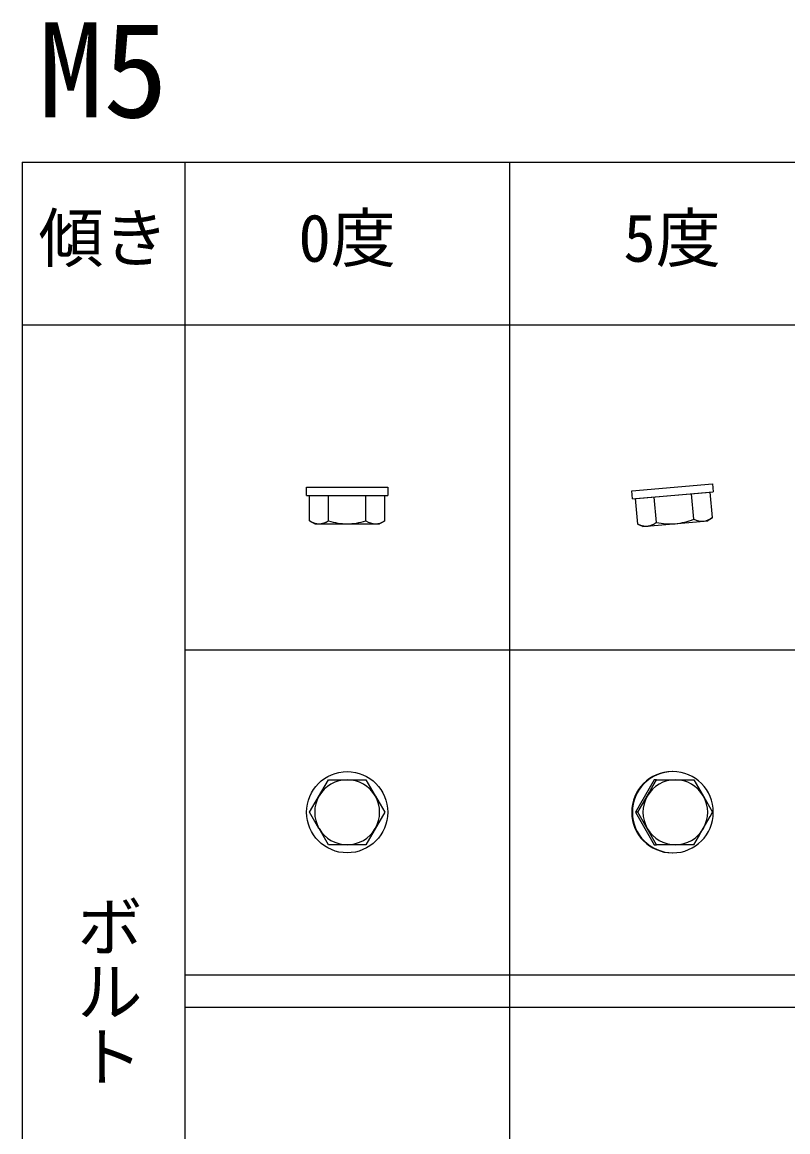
# Model space of a CAD drawing. Units: millimetres, scale not verified. Extents: x -390 to 390, y -260 to 278.
# Drawn here: x -390 to -295.8, y 140.7 to 277.2 of the extents above; entities that cross this region are included whole.
import ezdxf
from ezdxf.enums import TextEntityAlignment as Align

# ---------------------------------------------------------------- set-up
doc = ezdxf.new("R2010")
doc.units = ezdxf.units.MM
doc.header["$LTSCALE"] = 2
for name, color, linetype in [('0-0_0-0', 3, 'Continuous'), ('0-2_0-2', 3, 'Continuous'), ('0-3_0-3', 3, 'Continuous'), ('F-0_ 補助線', 4, 'Continuous')]:
    doc.layers.add(name, color=color, linetype=linetype)
doc.styles.add('@ＭＳ ゴシック', font='')
doc.styles.add('ＭＳ ゴシック', font='')
doc.styles.get('@ＭＳ ゴシック').set_extended_font_data('@MS Gothic')
doc.styles.get('ＭＳ ゴシック').set_extended_font_data('MS Gothic')

msp = doc.modelspace()

# ---------------------------------------------------------------- linework, layer by layer
at = {"layer": '0-0_0-0'}
for p, q in [((-345, 220), (-345, 219)), ((-305.019, 220.436), (-304.932, 219.44)), ((-355, 219), (-345, 219)), ((-354.619, 215.857), (-354.619, 219)), ((-354.619, 219), (-345.381, 219)), ((-352.309, 215.857), (-352.309, 219)), ((-347.69, 215.858), (-347.69, 219)), ((-345.381, 215.857), (-345.381, 219)), ((-314.894, 218.568), (-304.932, 219.44)), ((-314.514, 218.601), (-305.312, 219.406)), ((-314.24, 215.47), (-314.514, 218.601)), ((-311.939, 215.672), (-312.213, 218.803)), ((-307.338, 216.075), (-307.612, 219.205)), ((-305.038, 216.276), (-305.312, 219.406)), ((-354, 215.5), (-354.619, 215.857)), ((-345.381, 215.857), (-346, 215.5)), ((-313.593, 215.169), (-305.623, 215.866)), ((-305.038, 216.276), (-305.623, 215.866)), ((-354, 215.5), (-346, 215.5)), ((-313.593, 215.169), (-314.24, 215.47))]:
    msp.add_line(p, q, dxfattribs=at)
for points in [[(-355, 219), (-355, 220), (-345, 220)], [(-314.894, 218.568), (-314.981, 219.564), (-305.019, 220.436)], [(-354.619, 215.857), (-354.567, 215.828), (-354.515, 215.8), (-354.463, 215.772), (-354.437, 215.759), (-354.411, 215.746), (-354.385, 215.733), (-354.359, 215.721), (-354.332, 215.708), (-354.306, 215.696), (-354.28, 215.685), (-354.254, 215.674), (-354.227, 215.663), (-354.201, 215.652), (-354.152, 215.633), (-354.127, 215.624), (-354.102, 215.615), (-354.052, 215.598), (-354.028, 215.59), (-354.003, 215.582), (-353.978, 215.575), (-353.953, 215.568), (-353.928, 215.561), (-353.903, 215.555), (-353.878, 215.549), (-353.853, 215.543), (-353.828, 215.538), (-353.803, 215.533), (-353.778, 215.528), (-353.754, 215.524), (-353.729, 215.52), (-353.704, 215.517), (-353.68, 215.514), (-353.655, 215.51), (-353.63, 215.508), (-353.606, 215.506), (-353.588, 215.504), (-353.57, 215.503), (-353.552, 215.502), (-353.517, 215.501)], [(-353.517, 215.501), (-353.499, 215.5), (-353.482, 215.5), (-353.464, 215.5), (-353.446, 215.5), (-353.428, 215.5), (-353.41, 215.501), (-353.392, 215.502), (-353.374, 215.502), (-353.357, 215.504), (-353.321, 215.506), (-353.27, 215.511), (-353.246, 215.514), (-353.22, 215.517), (-353.195, 215.521), (-353.17, 215.525), (-353.145, 215.529), (-353.12, 215.534), (-353.094, 215.539), (-353.069, 215.545), (-353.044, 215.55), (-353.018, 215.557), (-352.993, 215.563), (-352.968, 215.57), (-352.942, 215.577), (-352.892, 215.592), (-352.842, 215.609), (-352.817, 215.618), (-352.766, 215.636), (-352.742, 215.646), (-352.716, 215.656), (-352.64, 215.688), (-352.588, 215.712), (-352.563, 215.724), (-352.537, 215.736), (-352.512, 215.748), (-352.461, 215.774), (-352.41, 215.801), (-352.36, 215.829), (-352.309, 215.857)], [(-314.24, 215.47), (-314.186, 215.446), (-314.132, 215.422), (-314.078, 215.399), (-314.051, 215.388), (-314.024, 215.378), (-313.996, 215.367), (-313.969, 215.357), (-313.942, 215.347), (-313.915, 215.337), (-313.888, 215.328), (-313.86, 215.319), (-313.833, 215.311), (-313.806, 215.302), (-313.755, 215.288), (-313.73, 215.281), (-313.704, 215.274), (-313.653, 215.262), (-313.628, 215.256), (-313.603, 215.25), (-313.577, 215.245), (-313.551, 215.24), (-313.526, 215.236), (-313.501, 215.232), (-313.475, 215.228), (-313.45, 215.224), (-313.425, 215.221), (-313.399, 215.218), (-313.374, 215.216), (-313.349, 215.214), (-313.324, 215.212), (-313.3, 215.211), (-313.275, 215.21), (-313.25, 215.209), (-313.225, 215.209), (-313.2, 215.209), (-313.183, 215.209), (-313.165, 215.209), (-313.147, 215.21), (-313.112, 215.211)], [(-313.112, 215.211), (-313.094, 215.213), (-313.076, 215.214), (-313.058, 215.215), (-313.041, 215.217), (-313.023, 215.219), (-313.005, 215.221), (-312.987, 215.223), (-312.97, 215.225), (-312.952, 215.228), (-312.916, 215.234), (-312.867, 215.243), (-312.842, 215.248), (-312.817, 215.254), (-312.793, 215.259), (-312.768, 215.266), (-312.743, 215.272), (-312.719, 215.279), (-312.694, 215.286), (-312.669, 215.294), (-312.644, 215.302), (-312.62, 215.311), (-312.595, 215.319), (-312.57, 215.328), (-312.546, 215.338), (-312.497, 215.357), (-312.448, 215.378), (-312.424, 215.389), (-312.376, 215.412), (-312.352, 215.424), (-312.327, 215.436), (-312.254, 215.475), (-312.205, 215.502), (-312.18, 215.517), (-312.156, 215.531), (-312.132, 215.546), (-312.084, 215.576), (-312.035, 215.607), (-311.987, 215.639), (-311.939, 215.672)]]:
    msp.add_lwpolyline(points, dxfattribs=at)
for centre, radius, start, end in [((-349.908, 223.739), 8.24, 253.053, 269.358), ((-350.091, 223.727), 8.228, 270.632, 286.962), ((-346.455, 217.805), 2.306, 237.605, 267.883), ((-346.619, 217.812), 2.314, 272.175, 302.342), ((-310.415, 223.705), 8.228, 275.632, 291.962), ((-306.277, 218.122), 2.306, 242.605, 272.883), ((-306.441, 218.115), 2.314, 277.175, 307.342), ((-310.234, 223.733), 8.24, 258.053, 274.358)]:
    msp.add_arc(centre, radius, start, end, dxfattribs=at)
at = {"layer": '0-2_0-2'}
for p, q in [((-354.619, 180), (-352.309, 184)), ((-352.309, 184), (-350, 184)), ((-350, 184), (-347.69, 184)), ((-347.69, 184), (-346.54, 182.007)), ((-312.213, 184), (-314.514, 180)), ((-311.94, 184), (-312.213, 184)), ((-311.94, 184), (-309.608, 184)), ((-309.608, 184), (-307.338, 184)), ((-307.338, 184), (-306.161, 182.007)), ((-346.54, 182.007), (-346.531, 181.992)), ((-346.531, 181.992), (-345.381, 180)), ((-306.161, 182.007), (-306.152, 181.992)), ((-306.152, 181.992), (-305.038, 180)), ((-353.468, 178.007), (-354.619, 180)), ((-345.381, 180), (-347.69, 176)), ((-314.514, 180), (-312.213, 176)), ((-314.24, 180), (-314.514, 180)), ((-313.063, 178.007), (-314.24, 180)), ((-353.461, 177.994), (-353.468, 178.007)), ((-352.309, 176), (-353.461, 177.994)), ((-313.055, 177.994), (-313.063, 178.007)), ((-311.94, 176), (-313.055, 177.994)), ((-350, 176), (-352.309, 176)), ((-347.69, 176), (-350, 176)), ((-312.213, 176), (-311.94, 176)), ((-309.608, 176), (-311.94, 176)), ((-307.338, 176), (-309.608, 176))]:
    msp.add_line(p, q, dxfattribs=at)
for centre, radius, start, end in [((-350, 180), 4, 90.007, 209.88), ((-350.001, 179.999), 4.001, 30.13, 89.99), ((-398.584, 231.172), 98.653, 328.754, 331.435), ((-309.594, 180), 4, 90.195, 209.881), ((-309.611, 180.017), 3.983, 29.981, 89.95), ((-350, 180), 4, 270.007, 29.858), ((-309.621, 180), 4, 270.195, 29.859), ((-391.689, 227.176), 98.661, 328.755, 331.434), ((-349.999, 180.002), 4.002, 210.112, 269.986), ((-309.604, 179.984), 3.984, 209.963, 269.946)]:
    msp.add_arc(centre, radius, start, end, dxfattribs=at)
at = {"layer": '0-3_0-3'}
msp.add_circle((-350, 180), 5, dxfattribs=at)
for centre, radius, start, end in [((-309.981, 180), 5, 90.218, 269.782), ((-309.894, 180), 5, 90.218, 269.782), ((-309.923, 180.01), 4.99, 359.891, 89.891), ((-309.923, 179.99), 4.99, 270.109, 0.109)]:
    msp.add_arc(centre, radius, start, end, dxfattribs=at)
at = {"layer": 'F-0_ 補助線', "color": 6}
for p, q in [((-390, 260), (-390, -260)), ((-390, 260), (390, 260)), ((-370, 260), (-370, -260)), ((-390, 240), (390, 240))]:
    msp.add_line(p, q, dxfattribs=at)
at = {"layer": 'F-0_ 補助線'}
for p, q in [((-330, 260), (-330, -260)), ((-370, 200), (390, 200)), ((-370, 160), (390, 160)), ((-370, 156), (390, 156))]:
    msp.add_line(p, q, dxfattribs=at)

# ---------------------------------------------------------------- texts
at = {"layer": 'F-0_ 補助線', "color": 7, "style": 'ＭＳ ゴシック'}
for s, height, p in [('M5', 11.73, (-388, 262)), ('傾き', 5.865, (-388, 246)), ('0度', 5.865, (-356, 246)), ('5度', 5.865, (-316, 246))]:
    msp.add_text(s, height=height, dxfattribs=at).set_placement(p, align=Align.BOTTOM_LEFT)
at = {"layer": 'F-0_ 補助線', "color": 7, "style": '@ＭＳ ゴシック'}
msp.add_text('ボルト', height=5.865, rotation=270, dxfattribs=at).set_placement((-384, 170), align=Align.BOTTOM_LEFT)

doc.saveas('drawing.dxf')
